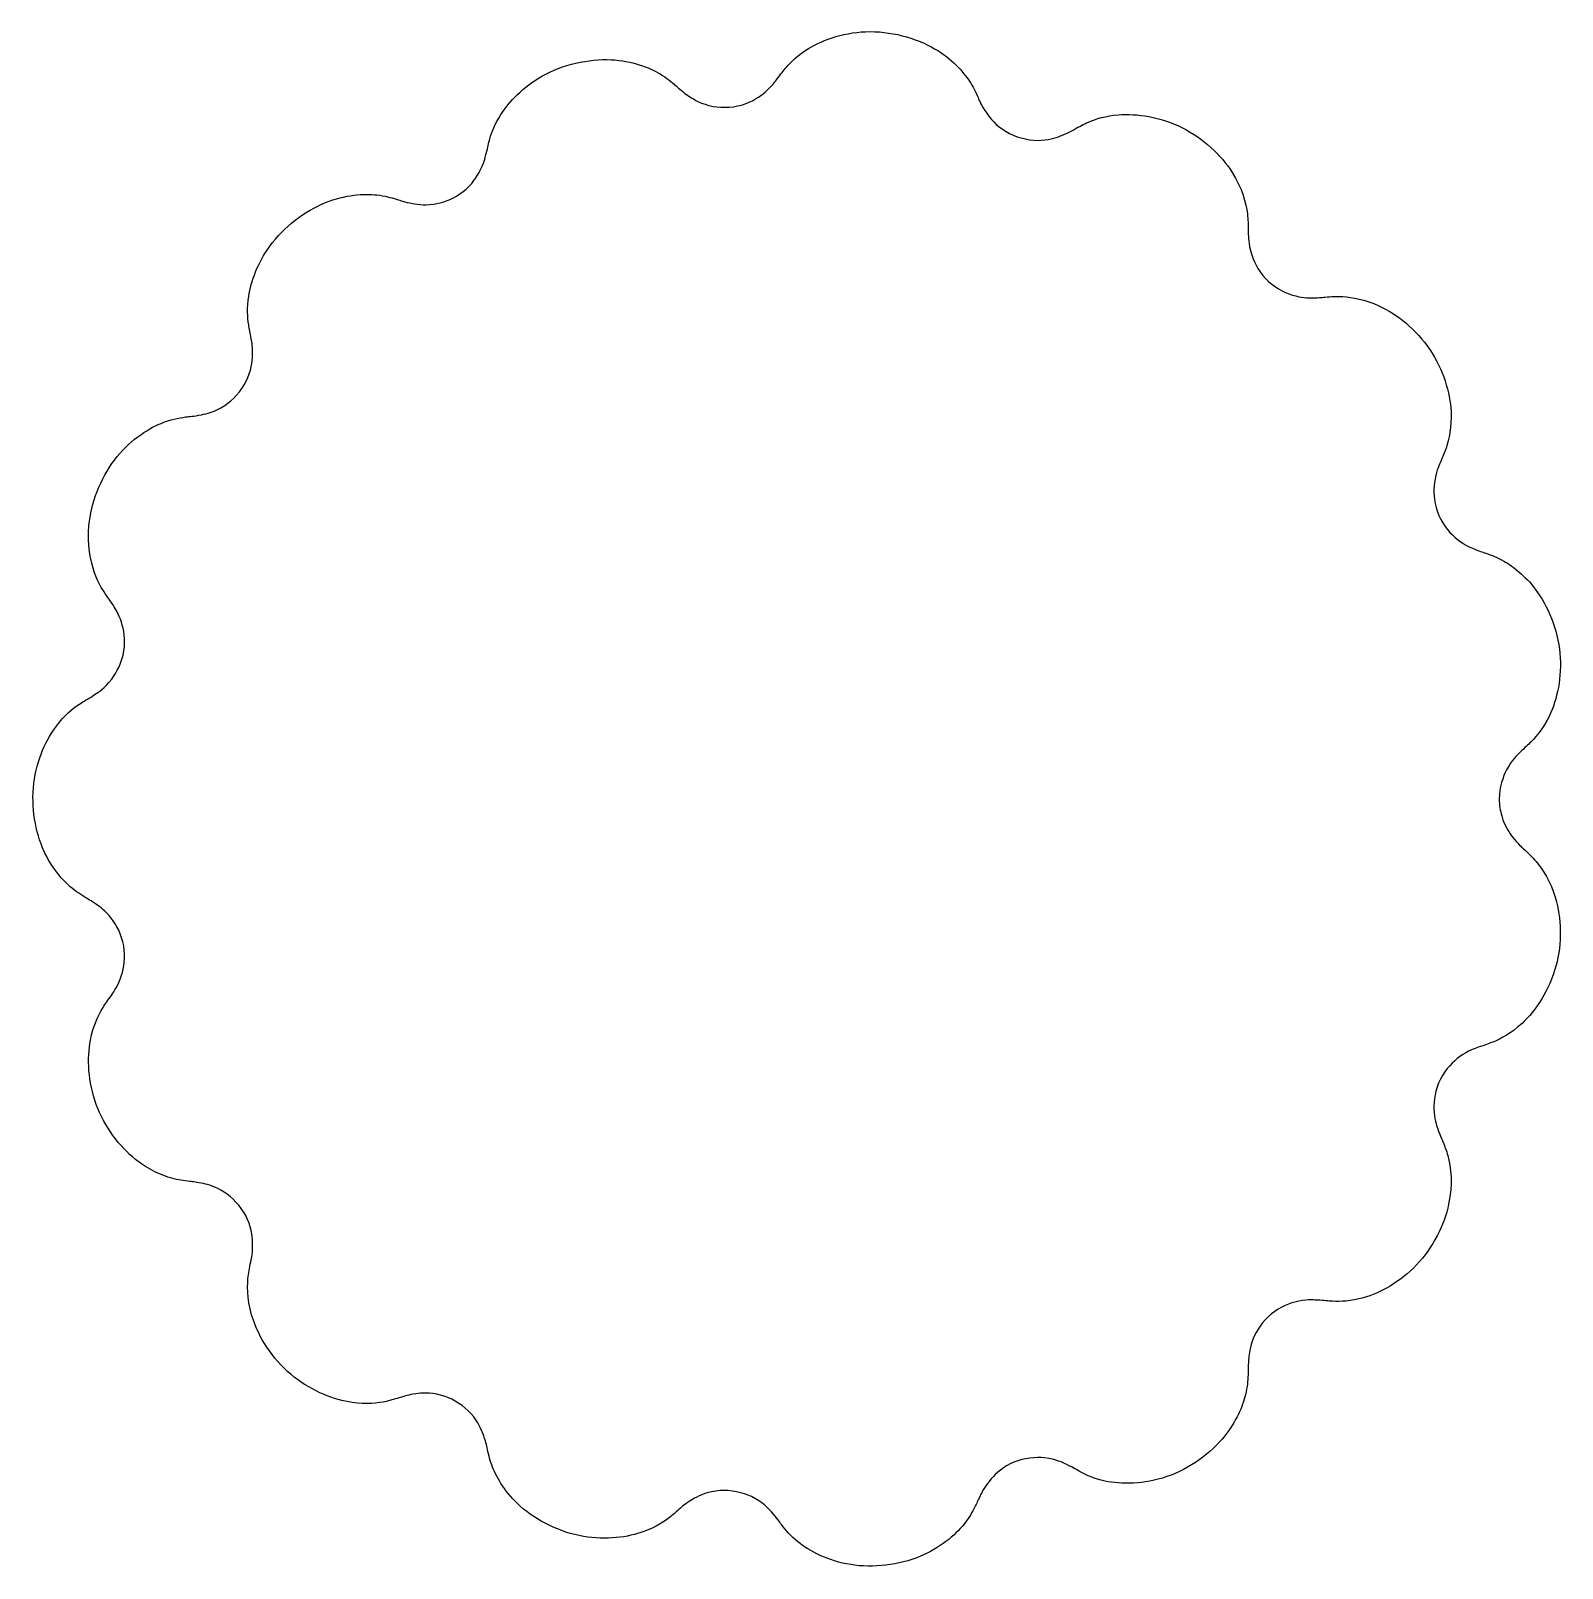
# Model space of a CAD drawing. Header units: millimetres. Extents: x -41.1 to 40.3, y -40.9 to 40.9.
import ezdxf

# ---------------------------------------------------------------- set-up
doc = ezdxf.new("R2010")
doc.units = ezdxf.units.MM

msp = doc.modelspace()

# ---------------------------------------------------------------- linework, layer by layer
msp.add_open_spline([(37, 0), (37, 0.615), (37.197, 1.182), (37.393, 1.546), (37.69, 2.099), (37.936, 2.309), (38.101, 2.473), (38.379, 2.749), (38.526, 2.87), (38.694, 3.039), (39.005, 3.353), (39.357, 3.775), (39.669, 4.428), (40.071, 5.269), (40.343, 6.484), (40.223, 7.746), (40.104, 9.005), (39.589, 10.264), (38.914, 11.158), (38.368, 11.881), (37.747, 12.365), (37.241, 12.652), (36.883, 12.855), (36.601, 12.961), (36.282, 13.072), (36.108, 13.132), (35.927, 13.181), (35.576, 13.335), (35.356, 13.432), (35.044, 13.567), (34.637, 13.922), (34.3, 14.215), (33.911, 14.713), (33.71, 15.278), (33.5, 15.867), (33.502, 16.431), (33.55, 16.807), (33.631, 17.425), (33.768, 17.678), (33.852, 17.883), (33.991, 18.224), (34.078, 18.408), (34.167, 18.664), (34.328, 19.13), (34.475, 19.775), (34.433, 20.613), (34.383, 21.615), (34.016, 22.855), (33.303, 23.909), (32.59, 24.963), (31.556, 25.792), (30.592, 26.232), (29.86, 26.567), (29.191, 26.691), (28.681, 26.72), (28.326, 26.74), (28.065, 26.72), (27.735, 26.691), (27.555, 26.675), (27.363, 26.645), (26.964, 26.653), (26.704, 26.658), (26.331, 26.671), (25.804, 26.866), (25.35, 27.033), (24.795, 27.394), (24.424, 27.846), (24.022, 28.336), (23.85, 28.833), (23.767, 29.173), (23.63, 29.735), (23.654, 29.989), (23.649, 30.199), (23.64, 30.573), (23.642, 30.802), (23.603, 31.122), (23.534, 31.693), (23.326, 32.485), (22.793, 33.327), (22.215, 34.24), (21.244, 35.155), (20.109, 35.716), (18.974, 36.277), (17.718, 36.468), (16.746, 36.388), (16.075, 36.333), (15.546, 36.171), (15.15, 36.002), (14.873, 35.884), (14.676, 35.772), (14.39, 35.614), (14.231, 35.526), (14.055, 35.413), (13.663, 35.264), (13.398, 35.163), (13.005, 35.03), (12.423, 35.031), (11.901, 35.033), (11.243, 35.206), (10.764, 35.495), (10.215, 35.827), (9.917, 36.208), (9.734, 36.471), (9.433, 36.905), (9.362, 37.12), (9.276, 37.303), (9.123, 37.632), (9.014, 37.869), (8.813, 38.177), (8.474, 38.701), (7.878, 39.37), (6.967, 39.904), (5.962, 40.494), (4.592, 40.86), (3.292, 40.808), (2.023, 40.756), (0.87, 40.321), (0.112, 39.822), (-0.355, 39.515), (-0.678, 39.2), (-0.919, 38.922), (-1.088, 38.727), (-1.205, 38.563), (-1.405, 38.302), (-1.517, 38.155), (-1.645, 37.969), (-1.963, 37.676), (-2.19, 37.466), (-2.543, 37.177), (-3.104, 36.974), (-3.621, 36.785), (-4.299, 36.739), (-4.817, 36.838), (-5.452, 36.961), (-5.832, 37.2), (-6.078, 37.364), (-6.482, 37.633), (-6.622, 37.785), (-6.772, 37.915), (-7.045, 38.153), (-7.273, 38.344), (-7.634, 38.56), (-8.219, 38.909), (-9.132, 39.262), (-10.248, 39.319), (-11.44, 39.38), (-12.82, 39.067), (-13.927, 38.44), (-14.921, 37.877), (-15.673, 37.092), (-16.112, 36.398), (-16.425, 35.902), (-16.589, 35.47), (-16.694, 35.105), (-16.761, 34.869), (-16.797, 34.678), (-16.882, 34.338), (-16.926, 34.16), (-16.974, 33.934), (-17.146, 33.554), (-17.279, 33.261), (-17.507, 32.843), (-17.954, 32.44), (-18.362, 32.073), (-18.949, 31.786), (-19.442, 31.681), (-20.075, 31.547), (-20.507, 31.617), (-20.792, 31.669), (-21.256, 31.753), (-21.442, 31.832), (-21.631, 31.89), (-21.976, 31.995), (-22.273, 32.078), (-22.701, 32.126), (-23.391, 32.203), (-24.384, 32.14), (-25.432, 31.721), (-26.537, 31.279), (-27.65, 30.426), (-28.39, 29.409), (-29.038, 28.517), (-29.395, 27.532), (-29.517, 26.74), (-29.614, 26.11), (-29.58, 25.62), (-29.52, 25.221), (-29.486, 24.994), (-29.442, 24.811), (-29.383, 24.47), (-29.351, 24.281), (-29.299, 24.04), (-29.313, 23.593), (-29.323, 23.255), (-29.383, 22.76), (-29.651, 22.217), (-29.91, 21.692), (-30.377, 21.204), (-30.793, 20.935), (-31.359, 20.568), (-31.764, 20.494), (-32.032, 20.439), (-32.474, 20.348), (-32.665, 20.344), (-32.873, 20.317), (-33.263, 20.265), (-33.661, 20.192), (-34.181, 19.978), (-34.944, 19.666), (-35.907, 19.017), (-36.659, 18.025), (-37.41, 17.035), (-37.907, 15.733), (-38.015, 14.541), (-38.105, 13.549), (-37.945, 12.658), (-37.713, 12.018), (-37.536, 11.53), (-37.338, 11.195), (-37.136, 10.896), (-37.023, 10.728), (-36.91, 10.586), (-36.715, 10.28), (-36.602, 10.101), (-36.442, 9.864), (-36.288, 9.396), (-36.168, 9.03), (-36.066, 8.478), (-36.158, 7.876), (-36.25, 7.276), (-36.538, 6.719), (-36.808, 6.372), (-37.206, 5.86), (-37.511, 5.683), (-37.715, 5.547), (-38.056, 5.32), (-38.224, 5.236), (-38.414, 5.115), (-38.769, 4.888), (-39.165, 4.592), (-39.591, 4.081), (-40.163, 3.394), (-40.72, 2.312), (-40.917, 1.067), (-41.112, -0.175), (-40.929, -1.536), (-40.485, -2.595), (-40.113, -3.482), (-39.587, -4.146), (-39.129, -4.568), (-38.803, -4.868), (-38.533, -5.045), (-38.236, -5.226), (-38.079, -5.32), (-37.917, -5.404), (-37.62, -5.612), (-37.429, -5.746), (-37.159, -5.929), (-36.827, -6.348), (-36.561, -6.684), (-36.27, -7.223), (-36.168, -7.817), (-36.063, -8.427), (-36.161, -8.999), (-36.282, -9.375), (-36.478, -9.987), (-36.675, -10.223), (-36.802, -10.413), (-37.011, -10.724), (-37.132, -10.88), (-37.267, -11.098), (-37.515, -11.498), (-37.785, -12.049), (-37.935, -12.827), (-38.12, -13.783), (-38.067, -15.054), (-37.63, -16.245), (-37.194, -17.436), (-36.386, -18.502), (-35.537, -19.176), (-34.837, -19.732), (-34.142, -20.028), (-33.609, -20.173), (-33.254, -20.27), (-32.992, -20.303), (-32.645, -20.345), (-32.474, -20.366), (-32.283, -20.379), (-31.924, -20.463), (-31.669, -20.522), (-31.302, -20.611), (-30.819, -20.918), (-30.411, -21.177), (-29.946, -21.645), (-29.678, -22.162), (-29.389, -22.722), (-29.324, -23.241), (-29.313, -23.589), (-29.295, -24.165), (-29.371, -24.41), (-29.41, -24.616), (-29.479, -24.981), (-29.527, -25.203), (-29.557, -25.517), (-29.608, -26.075), (-29.577, -26.863), (-29.255, -27.774), (-28.887, -28.815), (-28.108, -29.96), (-27.079, -30.768), (-26.113, -31.526), (-24.964, -31.968), (-24.016, -32.102), (-23.26, -32.209), (-22.651, -32.142), (-22.198, -32.043), (-21.925, -31.983), (-21.725, -31.916), (-21.397, -31.819), (-21.227, -31.768), (-21.025, -31.697), (-20.628, -31.643), (-20.331, -31.602), (-19.89, -31.563), (-19.31, -31.713), (-18.801, -31.843), (-18.226, -32.167), (-17.847, -32.541), (-17.391, -32.991), (-17.197, -33.418), (-17.082, -33.705), (-16.893, -34.176), (-16.868, -34.393), (-16.823, -34.587), (-16.743, -34.936), (-16.682, -35.196), (-16.545, -35.547), (-16.313, -36.137), (-15.854, -36.921), (-15.059, -37.63), (-14.203, -38.395), (-12.966, -39.015), (-11.711, -39.23), (-10.511, -39.436), (-9.339, -39.277), (-8.502, -38.971), (-7.848, -38.732), (-7.408, -38.437), (-7.072, -38.168), (-6.91, -38.038), (-6.778, -37.916), (-6.557, -37.73), (-6.408, -37.603), (-6.23, -37.432), (-5.807, -37.199), (-5.515, -37.039), (-5.066, -36.838), (-4.46, -36.79), (-3.884, -36.744), (-3.225, -36.892), (-2.776, -37.113), (-2.177, -37.408), (-1.9, -37.722), (-1.713, -37.928), (-1.406, -38.267), (-1.307, -38.432), (-1.182, -38.596), (-0.949, -38.901), (-0.709, -39.189), (-0.302, -39.519), (0.31, -40.015), (1.299, -40.537), (2.5, -40.729), (3.701, -40.921), (5.072, -40.756), (6.184, -40.294), (7.245, -39.852), (8.043, -39.174), (8.515, -38.59), (8.797, -38.24), (8.97, -37.936), (9.113, -37.648), (9.196, -37.479), (9.263, -37.321), (9.391, -37.063), (9.488, -36.867), (9.595, -36.597), (9.977, -36.159), (10.223, -35.877), (10.63, -35.514), (11.187, -35.28), (11.735, -35.052), (12.361, -35.002), (12.806, -35.053), (13.448, -35.126), (13.772, -35.3), (13.999, -35.409), (14.372, -35.588), (14.527, -35.692), (14.716, -35.793), (15.065, -35.978), (15.461, -36.158), (16.039, -36.284), (16.888, -36.468), (18.105, -36.467), (19.316, -36.048), (20.521, -35.631), (21.665, -34.803), (22.404, -33.874), (23.009, -33.112), (23.347, -32.315), (23.499, -31.692), (23.6, -31.28), (23.628, -30.953), (23.639, -30.64), (23.647, -30.428), (23.635, -30.243), (23.665, -29.839), (23.681, -29.621), (23.697, -29.324), (23.861, -28.854), (23.993, -28.474), (24.265, -27.958), (24.709, -27.541), (25.158, -27.12), (25.716, -26.871), (26.125, -26.765), (26.741, -26.606), (27.072, -26.647), (27.309, -26.659), (27.705, -26.679), (27.892, -26.708), (28.126, -26.72), (28.561, -26.743), (29.092, -26.727), (29.77, -26.535), (30.654, -26.286), (31.735, -25.698), (32.602, -24.783), (33.464, -23.872), (34.075, -22.663), (34.308, -21.563), (34.534, -20.497), (34.43, -19.581), (34.261, -18.969), (34.187, -18.701), (34.106, -18.489), (34.012, -18.264), (33.938, -18.087), (33.853, -17.922), (33.727, -17.551), (33.652, -17.331), (33.545, -17.025), (33.525, -16.503), (33.507, -16.068), (33.594, -15.451), (33.868, -14.908), (34.151, -14.348), (34.573, -13.948), (34.893, -13.72), (35.387, -13.366), (35.675, -13.289), (35.884, -13.211), (36.239, -13.081), (36.428, -13.026), (36.664, -12.93), (37.097, -12.754), (37.634, -12.472), (38.209, -11.939), (38.942, -11.261), (39.67, -10.162), (40.013, -8.899), (40.35, -7.661), (40.301, -6.313), (39.994, -5.276), (39.73, -4.388), (39.315, -3.745), (38.958, -3.326), (38.74, -3.07), (38.562, -2.91), (38.294, -2.658), (38.16, -2.532), (37.992, -2.395), (37.725, -2.052), (37.544, -1.82), (37.294, -1.468), (37.129, -0.903), (37.05, -0.633), (37, -0.318), (37, 0)], degree=3, knots=[0, 0, 0, 0, 0.012223, 0.012223, 0.012223, 0.030805, 0.030805, 0.030805, 0.062004, 0.062004, 0.062004, 0.119727, 0.119727, 0.119727, 0.194099, 0.194099, 0.194099, 0.268394, 0.268394, 0.268394, 0.328487, 0.328487, 0.328487, 0.370901, 0.370901, 0.370901, 0.393996, 0.393996, 0.393996, 0.408501, 0.408501, 0.408501, 0.420515, 0.420515, 0.420515, 0.433048, 0.433048, 0.433048, 0.453607, 0.453607, 0.453607, 0.487683, 0.487683, 0.487683, 0.549679, 0.549679, 0.549679, 0.623809, 0.623809, 0.623809, 0.697926, 0.697926, 0.697926, 0.754289, 0.754289, 0.754289, 0.793575, 0.793575, 0.793575, 0.815019, 0.815019, 0.815019, 0.828981, 0.828981, 0.828981, 0.840999, 0.840999, 0.840999, 0.854014, 0.854014, 0.854014, 0.875519, 0.875519, 0.875519, 0.913708, 0.913708, 0.913708, 0.981932, 0.981932, 0.981932, 1.05581, 1.05581, 1.05581, 1.129707, 1.129707, 1.129707, 1.180713, 1.180713, 1.180713, 1.216436, 1.216436, 1.216436, 1.236228, 1.236228, 1.236228, 1.249637, 1.249637, 1.249637, 1.261655, 1.261655, 1.261655, 1.275423, 1.275423, 1.275423, 1.298167, 1.298167, 1.298167, 1.33917, 1.33917, 1.33917, 1.408715, 1.408715, 1.408715, 1.485463, 1.485463, 1.485463, 1.560428, 1.560428, 1.560428, 1.606673, 1.606673, 1.606673, 1.639045, 1.639045, 1.639045, 1.657186, 1.657186, 1.657186, 1.670155, 1.670155, 1.670155, 1.682117, 1.682117, 1.682117, 1.696805, 1.696805, 1.696805, 1.72087, 1.72087, 1.72087, 1.764715, 1.764715, 1.764715, 1.835863, 1.835863, 1.835863, 1.911885, 1.911885, 1.911885, 1.980187, 1.980187, 1.980187, 2.02902, 2.02902, 2.02902, 2.060535, 2.060535, 2.060535, 2.077044, 2.077044, 2.077044, 2.089821, 2.089821, 2.089821, 2.101453, 2.101453, 2.101453, 2.116393, 2.116393, 2.116393, 2.140748, 2.140748, 2.140748, 2.185117, 2.185117, 2.185117, 2.256497, 2.256497, 2.256497, 2.331842, 2.331842, 2.331842, 2.397913, 2.397913, 2.397913, 2.450449, 2.450449, 2.450449, 2.480392, 2.480392, 2.480392, 2.497034, 2.497034, 2.497034, 2.509592, 2.509592, 2.509592, 2.52173, 2.52173, 2.52173, 2.538267, 2.538267, 2.538267, 2.565661, 2.565661, 2.565661, 2.616877, 2.616877, 2.616877, 2.69191, 2.69191, 2.69191, 2.766766, 2.766766, 2.766766, 2.829045, 2.829045, 2.829045, 2.876576, 2.876576, 2.876576, 2.90319, 2.90319, 2.90319, 2.918765, 2.918765, 2.918765, 2.930916, 2.930916, 2.930916, 2.943033, 2.943033, 2.943033, 2.960907, 2.960907, 2.960907, 2.99071, 2.99071, 2.99071, 3.046151, 3.046151, 3.046151, 3.12069, 3.12069, 3.12069, 3.195082, 3.195082, 3.195082, 3.257395, 3.257395, 3.257395, 3.301627, 3.301627, 3.301627, 3.324921, 3.324921, 3.324921, 3.339867, 3.339867, 3.339867, 3.35187, 3.35187, 3.35187, 3.364196, 3.364196, 3.364196, 3.384238, 3.384238, 3.384238, 3.417112, 3.417112, 3.417112, 3.477347, 3.477347, 3.477347, 3.551441, 3.551441, 3.551441, 3.625444, 3.625444, 3.625444, 3.686484, 3.686484, 3.686484, 3.727057, 3.727057, 3.727057, 3.747027, 3.747027, 3.747027, 3.761198, 3.761198, 3.761198, 3.773175, 3.773175, 3.773175, 3.786111, 3.786111, 3.786111, 3.807453, 3.807453, 3.807453, 3.845184, 3.845184, 3.845184, 3.911977, 3.911977, 3.911977, 3.988374, 3.988374, 3.988374, 4.060087, 4.060087, 4.060087, 4.117254, 4.117254, 4.117254, 4.15161, 4.15161, 4.15161, 4.169445, 4.169445, 4.169445, 4.182758, 4.182758, 4.182758, 4.194428, 4.194428, 4.194428, 4.208458, 4.208458, 4.208458, 4.231423, 4.231423, 4.231423, 4.272739, 4.272739, 4.272739, 4.342393, 4.342393, 4.342393, 4.417489, 4.417489, 4.417489, 4.489324, 4.489324, 4.489324, 4.545382, 4.545382, 4.545382, 4.572536, 4.572536, 4.572536, 4.590979, 4.590979, 4.590979, 4.603673, 4.603673, 4.603673, 4.615741, 4.615741, 4.615741, 4.631813, 4.631813, 4.631813, 4.658357, 4.658357, 4.658357, 4.707699, 4.707699, 4.707699, 4.78182, 4.78182, 4.78182, 4.855955, 4.855955, 4.855955, 4.926649, 4.926649, 4.926649, 4.969041, 4.969041, 4.969041, 4.993815, 4.993815, 4.993815, 5.012673, 5.012673, 5.012673, 5.024803, 5.024803, 5.024803, 5.036704, 5.036704, 5.036704, 5.053872, 5.053872, 5.053872, 5.082032, 5.082032, 5.082032, 5.134094, 5.134094, 5.134094, 5.210496, 5.210496, 5.210496, 5.286476, 5.286476, 5.286476, 5.34877, 5.34877, 5.34877, 5.389947, 5.389947, 5.389947, 5.417861, 5.417861, 5.417861, 5.432874, 5.432874, 5.432874, 5.444992, 5.444992, 5.444992, 5.457206, 5.457206, 5.457206, 5.475599, 5.475599, 5.475599, 5.506395, 5.506395, 5.506395, 5.56338, 5.56338, 5.56338, 5.637539, 5.637539, 5.637539, 5.711357, 5.711357, 5.711357, 5.782836, 5.782836, 5.782836, 5.814108, 5.814108, 5.814108, 5.838651, 5.838651, 5.838651, 5.853221, 5.853221, 5.853221, 5.86534, 5.86534, 5.86534, 5.877852, 5.877852, 5.877852, 5.897212, 5.897212, 5.897212, 5.929994, 5.929994, 5.929994, 5.989928, 5.989928, 5.989928, 6.066263, 6.066263, 6.066263, 6.141066, 6.141066, 6.141066, 6.205085, 6.205085, 6.205085, 6.244135, 6.244135, 6.244135, 6.26366, 6.26366, 6.26366, 6.276874, 6.276874, 6.276874, 6.283185, 6.283185, 6.283185, 6.283185])

doc.saveas('drawing.dxf')
